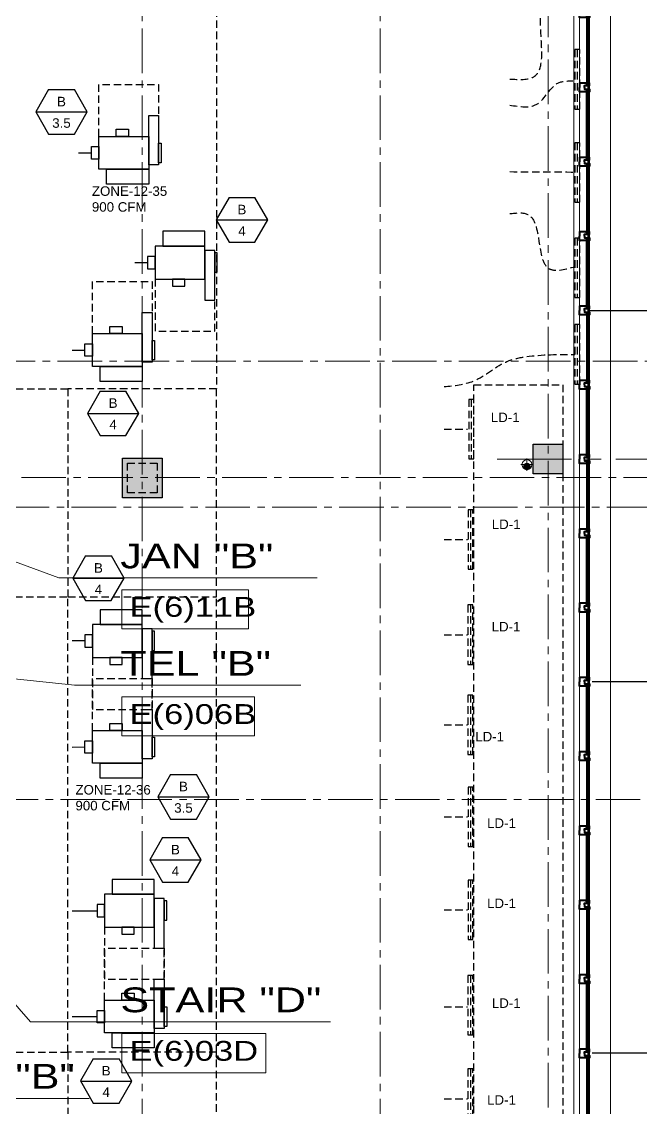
# Model space of a CAD drawing. Header units: inches. Extents: x -26012 to 27, y -11337 to 2082.
# Drawn here: x -21518 to -21018, y 418 to 1295 of the extents above; entities that cross this region are included whole.
import ezdxf
from ezdxf.enums import TextEntityAlignment as Align

# ---------------------------------------------------------------- set-up
doc = ezdxf.new("R2010")
doc.units = ezdxf.units.IN
doc.header["$LTSCALE"] = 48
doc.header["$MEASUREMENT"] = 0
for name, pattern in [('A106$0$CENTER', [2, 1.25, -0.25, 0.25, -0.25]), ('A_Column Grid$0$CENTER2', [1.125, 0.75, -0.125, 0.125, -0.125]), ('HIDDEN2', [0.1875, 0.125, -0.0625]), ('NB - 13th_Penthouse_plan$0$HIDDEN2', [0.1875, 0.125, -0.0625])]:
    doc.linetypes.add(name, pattern=pattern)
for name, color, linetype in [('A106$0$A-ANNO-PATT-1-8', 8, 'Continuous'), ('A106$0$A-ANNO-PATT-4-12', 8, 'Continuous'), ('A106$0$A-AREA-IDEN', 8, 'Continuous'), ('A106$0$A-COLS-COL1-8', 8, 'Continuous'), ('A106$0$A-COLS-COL4-12', 8, 'Continuous'), ('A106$0$A-FLOR-AWNG', 8, 'Continuous'), ('A106$0$A-FLOR-SLAB', 8, 'Continuous'), ('A106$0$A-FLOR-SLEEVE-4-12', 8, 'Continuous'), ('A106$0$A-GLAZ', 8, 'Continuous'), ('A106$0$A-GRID-GRD3-12', 8, 'Continuous'), ('A106$0$A-ROOF-LEAD-4-12', 8, 'Continuous'), ('A106$0$C-PROP', 8, 'Continuous'), ('A605$0$A-ANNO-PATT-1-8', 8, 'Continuous'), ('A605$0$A-ANNO-PATT-4-12', 8, 'Continuous'), ('A605$0$A-FLOR-SLAB', 8, 'Continuous'), ('A_Column Grid$0$A-GRID-GRD1-12', 8, 'A_Column Grid$0$CENTER2'), ('A_Column Grid$0$A-GRID-GRD1-15', 8, 'A_Column Grid$0$CENTER2'), ('M-HVAC-anno', 6, 'Continuous'), ('M-HVAC-blck', 6, 'Continuous'), ('M-HVAC-clrn', 1, 'HIDDEN2'), ('M-HVAC-eqpm-fptd', 94, 'Continuous'), ('M-HVAC-Flex', 5, 'Continuous'), ('M-HVAC-FUTR', 4, 'HIDDEN2'), ('M-HVAC-supp', 93, 'Continuous'), ('M-HVAC-Term-Supp', 92, 'Continuous'), ('M-HVAC-TEXT', 6, 'Continuous'), ('NB - 13th_Penthouse_plan$0$STCCOLS2', 1, 'NB - 13th_Penthouse_plan$0$HIDDEN2'), ('NB - 13th_Penthouse_plan$0$STDROPS', 1, 'NB - 13th_Penthouse_plan$0$HIDDEN2'), ('XREF', 8, 'Continuous')]:
    doc.layers.add(name, color=color, linetype=linetype)
doc.styles.add('A106$0$Arial', font='arial.ttf', dxfattribs={"height": 0.076839})
doc.styles.add('A106$0$style-Arial', font='arial.ttf')
doc.styles.add('M08', font='arial.ttf', dxfattribs={"height": 7.68})

# ---------------------------------------------------------------- blocks, each defined once
blk = doc.blocks.new('A106$0$CW10_1')
at = {"layer": 'A106$0$A-GLAZ', "linetype": 'Continuous', "lineweight": 0}
for p, q in [((0, 116.5), (0, 63.5)), ((6.25, 117.25), (6.25, 62.75)), ((6.75, 117.25), (6.75, 62.75)), ((0, 3.5), (0, 56.5)), ((6.25, 2.75), (6.25, 57.25)), ((6.75, 2.75), (6.75, 57.25))]:
    blk.add_line(p, q, dxfattribs=at)
at = {"layer": 'A106$0$A-GLAZ', "linetype": 'Continuous', "lineweight": 40}
for p, q in [((5.75, 117.25), (7, 117.25)), ((5.75, 117.25), (5.75, 62.75)), ((7, 117.25), (7, 62.75)), ((5.75, 62.75), (7, 62.75)), ((5.75, 2.75), (5.75, 57.25)), ((5.75, 57.25), (7, 57.25)), ((7, 2.75), (7, 57.25)), ((5.75, 2.75), (7, 2.75))]:
    blk.add_line(p, q, dxfattribs=at)
at = {"layer": 'A106$0$A-GLAZ', "linetype": 'Continuous', "lineweight": 40, "flags": 128}
for points in [[(4, 120), (4, 118.5), (8, 118.5), (8, 116.5), (7.25, 116.5), (7.25, 117.5), (5.5, 117.5), (5.5, 116.5), (0, 116.5), (0, 120)], [(4, 60), (4, 61.5), (8, 61.5), (8, 63.5), (7.25, 63.5), (7.25, 62.5), (5.5, 62.5), (5.5, 63.5), (0, 63.5), (0, 60)], [(4, 60), (4, 58.5), (8, 58.5), (8, 56.5), (7.25, 56.5), (7.25, 57.5), (5.5, 57.5), (5.5, 56.5), (0, 56.5), (0, 60)], [(4, 0), (4, 1.5), (8, 1.5), (8, 3.5), (7.25, 3.5), (7.25, 2.5), (5.5, 2.5), (5.5, 3.5), (0, 3.5), (0, 0)]]:
    blk.add_lwpolyline(points, dxfattribs=at)
blk = doc.blocks.new('*D590', base_point=(0, 0))
at = {"layer": 'A106$0$A-FLOR-SLEEVE-4-12', "linetype": 'Continuous', "lineweight": 0}
for p, q in [((0, -5), (0, 5)), ((5, 0), (-5, 0))]:
    blk.add_line(p, q, dxfattribs=at)
blk = doc.blocks.new('*U589')
at = {"layer": 'A106$0$A-FLOR-SLEEVE-4-12', "linetype": 'Continuous', "lineweight": 13, "extrusion": (0, 0, -1)}
blk.add_circle((0, 0), 4, dxfattribs=at)
at = {"layer": 'A106$0$A-FLOR-SLEEVE-4-12', "linetype": 'Continuous', "lineweight": 0}
blk.add_blockref('*D590', (0, 0), dxfattribs=at)
blk = doc.blocks.new('A106')
at = {"layer": 'A106$0$A-ROOF-LEAD-4-12', "lineweight": 13}
h = blk.add_hatch(color=256, dxfattribs=at)
edge = h.paths.add_edge_path()
edge.add_arc((-21110.52, 936.1), 3, 0, 360)
at = {"layer": 'A106$0$A-ANNO-PATT-1-8', "lineweight": 30, "extrusion": (0, 0, -1)}
blk.add_solid([(21437.02, 942.8), (21405.02, 942.8), (21437.02, 910.8), (21405.02, 910.8)], dxfattribs=at)
at = {"layer": 'A106$0$A-ANNO-PATT-4-12', "lineweight": 30}
blk.add_solid([(-21105.52, 930.1), (-21081.52, 930.1), (-21105.52, 954.1), (-21081.52, 954.1)], dxfattribs=at)
at = {"layer": 'A106$0$A-AREA-IDEN', "lineweight": 13}
for p, q in [((-21438.66, 846.12, 0.21), (-21279.92, 846.12, 0.21)), ((-21438.66, 759.59, 0.21), (-21293.12, 759.59, 0.21)), ((-21438.66, 487.73, 0.21), (-21269.12, 487.73, 0.21)), ((-21670.48, 425.98, 0.21), (-21463.92, 425.98, 0.21))]:
    blk.add_line(p, q, dxfattribs=at)
at = {"layer": 'A106$0$A-AREA-IDEN', "lineweight": 0, "elevation": 0.21, "flags": 128}
for points in [[(-21438.66, 846.12), (-21488.29, 846.12), (-21592.99, 884.67)], [(-21438.66, 759.59), (-21475.79, 759.59), (-21899.57, 804.08)], [(-21438.66, 487.73), (-21511.25, 487.73), (-21590.36, 578.2)]]:
    blk.add_lwpolyline(points, dxfattribs=at)
at = {"layer": 'A106$0$A-AREA-IDEN', "lineweight": 13}
for points in [[(-21437.46, 836.61, 0.21), (-21335.18, 836.61, 0.21), (-21335.18, 805.08, 0.21), (-21437.46, 805.08, 0.21)], [(-21437.46, 750.07, 0.21), (-21330.53, 750.07, 0.21), (-21330.53, 718.54, 0.21), (-21437.46, 718.54, 0.21)], [(-21437.46, 478.21, 0.21), (-21321.23, 478.21, 0.21), (-21321.23, 446.68, 0.21), (-21437.46, 446.68, 0.21)]]:
    blk.add_3dface(points, dxfattribs=at)
at = {"layer": 'A106$0$A-COLS-COL1-8', "lineweight": 30}
blk.add_3dface([(-21437.02, 942.8), (-21405.02, 942.8), (-21405.02, 910.8), (-21437.02, 910.8)], dxfattribs=at)
at = {"layer": 'A106$0$A-COLS-COL4-12', "lineweight": 30}
blk.add_3dface([(-21105.52, 954.1), (-21081.52, 954.1), (-21081.52, 930.1), (-21105.52, 930.1)], dxfattribs=at)
at = {"layer": 'A106$0$A-FLOR-AWNG', "lineweight": 0}
blk.add_line((-21043.02, 1560), (-21043.02, -35.91), dxfattribs=at)
at = {"layer": 'A106$0$A-FLOR-SLAB', "lineweight": 0, "flags": 128}
blk.add_lwpolyline([(-23869.27, 1530.35), (-21072.77, 1530.34), (-21072.77, -6.15), (-22489.27, -6.15), (-22489.27, 53.84), (-22872.77, 53.84), (-22872.77, -6.15), (-24409.27, -6.15)], dxfattribs=at)
at = {"layer": 'A106$0$A-GLAZ', "lineweight": 0}
blk.add_line((-21060.02, -18.91), (-21060.02, 1543.09), dxfattribs=at)
at = {"layer": 'A106$0$A-GRID-GRD3-12', "linetype": 'A106$0$CENTER', "lineweight": 0}
blk.add_line((-21134.68, 942.1), (-20458.57, 942.1), dxfattribs=at)
at = {"layer": 'A106$0$C-PROP', "lineweight": 40, "flags": 128}
for points in [[(-25004.54, -676.9), (-24022.02, 1542.09), (-21061.02, 1542.09), (-21061.02, -676.9)], [(-24808.14, -233.33), (-24022.02, 1542.09), (-21061.02, 1542.09), (-21061.02, -229.32)]]:
    blk.add_lwpolyline(points, dxfattribs=at)
at = {"layer": 'A106$0$A-FLOR-SLEEVE-4-12', "lineweight": 13}
blk.add_blockref('*U589', (-21110.52, 937.6), dxfattribs=at)
at = {"layer": 'A106$0$A-GLAZ', "lineweight": 40}
for p in [(-21068.02, 1182.09), (-21068.02, 1062.09), (-21068.02, 942.09), (-21068.02, 822.09), (-21068.02, 702.09), (-21068.02, 582.09), (-21068.02, 462.1), (-21068.02, 342.1)]:
    blk.add_blockref('A106$0$CW10_1', p, dxfattribs=at)
at = {"layer": 'A106$0$A-AREA-IDEN', "lineweight": 13, "style": 'A106$0$style-Arial', "width": 1.246875}
for s, p in [('E(6)11B', (-21431.27, 814.72, 0.21)), ('E(6)06B', (-21431.27, 728.19, 0.21)), ('E(6)03D', (-21431.27, 456.32, 0.21))]:
    blk.add_text(s, height=16, dxfattribs=at).set_placement(p)
at = {"layer": 'A106$0$A-AREA-IDEN', "lineweight": 13, "char_height": 20, "attachment_point": 7, "line_spacing_factor": 0.6, "style": 'A106$0$Arial'}
for s, insert in [('\\H1x;\\W1.24688;JAN "B"', (-21438.66, 853.6, 0.21)), ('\\H1x;\\W1.24688;TEL "B"', (-21438.66, 767.07, 0.21)), ('\\H1x;\\W1.24688;STAIR "D"', (-21438.66, 495.21, 0.21)), ('\\H1x;\\W1.24688;WOMEN "B"', (-21670.48, 433.46, 0.21))]:
    blk.add_mtext(s, dxfattribs=dict(at, insert=insert))
blk = doc.blocks.new('A605')
at = {"layer": 'A605$0$A-ANNO-PATT-1-8', "lineweight": 30, "extrusion": (0, 0, -1)}
blk.add_solid([(21437.02, 942.8), (21405.02, 942.8), (21437.02, 910.8), (21405.02, 910.8)], dxfattribs=at)
at = {"layer": 'A605$0$A-ANNO-PATT-4-12', "lineweight": 30}
blk.add_solid([(-21105.52, 930.1), (-21081.52, 930.1), (-21105.52, 954.1), (-21081.52, 954.1)], dxfattribs=at)
at = {"layer": 'A605$0$A-FLOR-SLAB', "lineweight": 0, "flags": 128}
blk.add_lwpolyline([(-23869.27, 1530.35), (-21072.77, 1530.34), (-21072.77, -6.15), (-22489.27, -6.15), (-22489.27, 53.84), (-22872.77, 53.84), (-22872.77, -6.15), (-24409.27, -6.15)], dxfattribs=at)
blk = doc.blocks.new('A$C73FD2CE6')
at = {"layer": 'M-HVAC-blck'}
for p, q in [((10.41, 36), (0, 18.01)), ((10.41, 36), (31.18, 36)), ((41.57, 17.97), (31.18, 36)), ((0, 18.01), (10.37, 0)), ((0.01, 17.99), (41.56, 17.99)), ((31.17, 0), (41.57, 17.97)), ((10.37, 0), (31.17, 0))]:
    blk.add_line(p, q, dxfattribs=at)
at = {"layer": 'M-HVAC-TEXT', "style": 'M08'}
for tag, p in [('2', (20.78, 26.3)), ('1', (20.78, 8.99))]:
    blk.add_attdef(tag, text='', height=7.68, dxfattribs=at).set_placement(p, align=Align.MIDDLE)
blk = doc.blocks.new('SD-A')
at = {"layer": 'M-HVAC-FUTR'}
for p, q in [((2473.34, 316.58), (2425.34, 316.58)), ((2425.34, 316.58), (2425.34, 312.58)), ((2473.34, 312.58), (2473.34, 316.58)), ((2473.34, 314.58), (2425.34, 314.58)), ((2425.34, 312.58), (2473.34, 312.58))]:
    blk.add_line(p, q, dxfattribs=at)
blk = doc.blocks.new('A$C4BF10DA9')
at = {"layer": 'M-HVAC-clrn', "flags": 128}
blk.add_lwpolyline([(6, 42), (6, 0), (54.25, 0), (54.25, 25)], dxfattribs=at)
at = {"layer": 'M-HVAC-eqpm-fptd'}
for p, q in [((6, 68.5), (6, 42)), ((46.25, 68.5), (6, 68.5)), ((46.25, 42), (46.25, 68.5)), ((6, 42), (46.25, 42))]:
    blk.add_line(p, q, dxfattribs=at)
for points in [[(12.25, 68.5), (46.25, 68.5), (46.25, 80.5), (12.25, 80.5)], [(46.25, 25), (54.25, 25), (54.25, 65), (46.25, 65)], [(6, 50.25), (6, 60.25), (0, 60.25), (0, 50.25)], [(30, 42), (20, 42), (20, 36.25), (30, 36.25)]]:
    blk.add_lwpolyline(points, close=True, dxfattribs=at)
at = {"layer": 'M-HVAC-supp'}
blk.add_lwpolyline([(56.25, 47.5), (56.25, 63.25), (54.25, 63.25), (54.25, 47.5)], close=True, dxfattribs=at)
blk = doc.blocks.new('NB - 13th_Penthouse_plan')
at = {"layer": 'NB - 13th_Penthouse_plan$0$STCCOLS2'}
for points in [[(-21105.52, 954.1), (-21081.52, 954.1), (-21081.52, 930.1), (-21105.52, 930.1)], [(-21433.02, 938.8), (-21409.02, 938.8), (-21409.02, 914.8), (-21433.02, 914.8)]]:
    blk.add_lwpolyline(points, close=True, dxfattribs=at)
at = {"layer": 'NB - 13th_Penthouse_plan$0$STDROPS'}
for p, q in [((-21361.02, 1314.12), (-21361.02, 998.85)), ((-21721.02, 999.16), (-21481.02, 998.8)), ((-21541.81, 830.85), (-21481.02, 830.75)), ((-21481.02, 463.21), (-21481.02, 830.8)), ((-21361.02, 463.21), (-21361.02, 830.8)), ((-21721.02, 463.21), (-21481.02, 463.21))]:
    blk.add_line(p, q, dxfattribs=at)
for points in [[(-21081.52, 270.1), (-21153.52, 270.1), (-21153.52, 421.16), (-21153.52, 1002.1), (-21081.52, 1002.1)], [(-21481.02, 830.75), (-21361.02, 830.75), (-21361.02, 998.8), (-21481.02, 998.8)], [(-21481.02, 271.21), (-21361.02, 271.21), (-21361.02, 463.21), (-21481.02, 463.21)]]:
    blk.add_lwpolyline(points, close=True, dxfattribs=at)
blk = doc.blocks.new('A_Column Grid')
at = {"layer": 'A_Column Grid$0$A-GRID-GRD1-12', "lineweight": 0}
blk.add_line((-21093.52, -67.33), (-21093.52, 1549.42), dxfattribs=at)
at = {"layer": 'A_Column Grid$0$A-GRID-GRD1-15', "lineweight": 0}
for p, q in [((-21421.02, 1667.67), (-21421.02, -2700.91)), ((-21229.02, 1667.67), (-21229.02, -2700.91)), ((-21061.02, -2700.91), (-21061.02, 1666.87)), ((-23217.41, 1021.17), (-20928.06, 1021.17)), ((-24110.57, 927.16), (-20912.84, 927.16)), ((-23314.07, 903.16), (-20840.23, 903.16)), ((-23215.02, 667.16), (-20844.03, 667.16))]:
    blk.add_line(p, q, dxfattribs=at)

msp = doc.modelspace()

# ---------------------------------------------------------------- linework, layer by layer
at = {"layer": 'M-HVAC-anno'}
for p, q in [((-21061.02, 1062.09), (-20890.95, 1062.09)), ((-21057.88, 762.6), (-20887.8, 762.6)), ((-21057.88, 462.6), (-20890.82, 462.6))]:
    msp.add_line(p, q, dxfattribs=at)
at = {"layer": 'M-HVAC-Flex'}
for p, q in [((-21472.5, 1189.29), (-21462.07, 1189.29)), ((-21427.12, 1100.66), (-21416.68, 1100.66)), ((-21477.72, 1030.05), (-21467.28, 1030.05)), ((-21467.28, 795.21), (-21477.72, 795.34)), ((-21477.72, 709.57), (-21467.28, 709.71)), ((-21477.72, 577.48), (-21457.29, 577.48)), ((-21477.72, 491.98), (-21457.53, 491.98))]:
    msp.add_line(p, q, dxfattribs=at)
at = {"layer": 'M-HVAC-FUTR'}
for p, q in [((-21177.33, 966.11, 0), (-21158.39, 966.11, 0)), ((-21177.33, 877.17, 0), (-21158.39, 877.17, 0)), ((-21177.33, 800.28, 0), (-21158.39, 800.28, 0)), ((-21177.33, 727.5, 0), (-21158.39, 727.5, 0)), ((-21177.33, 653.25, 0), (-21158.39, 653.25, 0)), ((-21177.33, 578.08, 0), (-21158.39, 578.08, 0)), ((-21177.33, 499.93, 0), (-21158.39, 499.93, 0)), ((-21177.33, 425.67, 0), (-21158.39, 425.67, 0))]:
    msp.add_line(p, q, dxfattribs=at)
for points in [[(-21124.41, 1248.85), (-21104.99, 1250.68), (-21093.32, 1314.77), (-21075.34, 1319.62)], [(-21124.41, 1227.81), (-21102.08, 1228.83), (-21085.06, 1245.82), (-21073.39, 1247.28)], [(-21124.41, 1174.07), (-21071.65, 1173.77)], [(-21124.41, 1140.2), (-21109.78, 1139.52), (-21092.53, 1095.71), (-21073.17, 1096.92)], [(-21177.33, 1000.57), (-21153.71, 1005.07), (-21125.83, 1021.17), (-21111.26, 1024.69), (-21071.95, 1026.59, 0)]]:
    msp.add_spline(points, degree=3, dxfattribs=at)

# ---------------------------------------------------------------- block references
at = {"layer": 'M-HVAC-blck'}
for p, values in [((-21507, 1204.35), {'2': 'B', '1': '3.5'}), ((-21361.35, 1117.2), {'2': 'B', '1': '4'}), ((-21465.32, 960.95), {'2': 'B', '1': '4'}), ((-21477.15, 827.88), {'2': 'B', '1': '4'}), ((-21408.53, 651.41, 0), {'2': 'B', '1': '3.5'}), ((-21415.02, 600.48), {'2': 'B', '1': '4'}), ((-21470.93, 421.97), {'2': 'B', '1': '4'})]:
    msp.add_blockref('A$C73FD2CE6', p, dxfattribs=at).add_auto_attribs(values)
at = {"layer": 'M-HVAC-FUTR', "xscale": -1, "rotation": 180}
for p in [(-21462.07, 1244.54), (-21467.28, 1085.3), (-21467.28, 764.96), (-21457.53, 547.23)]:
    msp.add_blockref('A$C4BF10DA9', p, dxfattribs=at)
at = {"layer": 'M-HVAC-FUTR'}
for p in [(-21416.68, 1045.41), (-21467.28, 739.96), (-21457.53, 522.23)]:
    msp.add_blockref('A$C4BF10DA9', p, dxfattribs=at)
at = {"layer": 'M-HVAC-Term-Supp', "rotation": 89.99999999999999}
for p in [(-20755.31, -1200.78, 0.01), (-20755.31, -1275.95, 0.01), (-20755.37, -1352.84, 0.01), (-20755.37, -1422.75, 0), (-20840.95, -1483.23), (-20841.51, -1572.17, 0.01), (-20841.57, -1649.06, 0.01), (-20841.57, -1721.84, 0), (-20841.51, -1796.09, 0), (-20841.51, -1871.26, 0), (-20841.57, -1948.15, 0), (-20841.57, -2023.67, 0)]:
    msp.add_blockref('SD-A', p, dxfattribs=at)
at = {"layer": 'XREF'}
for name in ['A_Column Grid', 'A106', 'NB - 13th_Penthouse_plan', 'A605']:
    msp.add_blockref(name, (0, 0), dxfattribs=at)

# ---------------------------------------------------------------- texts
at = {"layer": 'M-HVAC-anno', "char_height": 7.68, "width": 88.2868, "attachment_point": 1, "style": 'M08'}
for s, insert in [('ZONE-12-35\\P900 CFM ', (-21461.68, 1162.23, 0)), ('LD-1', (-21139.69, 979.55)), ('LD-1', (-21138.93, 893.24)), ('LD-1', (-21139.05, 810.6)), ('LD-1', (-21152.27, 721.84)), ('ZONE-12-36\\P900 CFM ', (-21474.95, 678.92, 0)), ('LD-1', (-21142.69, 651.94)), ('LD-1', (-21142.69, 587.22, 0)), ('LD-1', (-21138.85, 506.67)), ('LD-1', (-21142.68, 428.53))]:
    msp.add_mtext(s, dxfattribs=dict(at, insert=insert))

doc.saveas('drawing.dxf')
